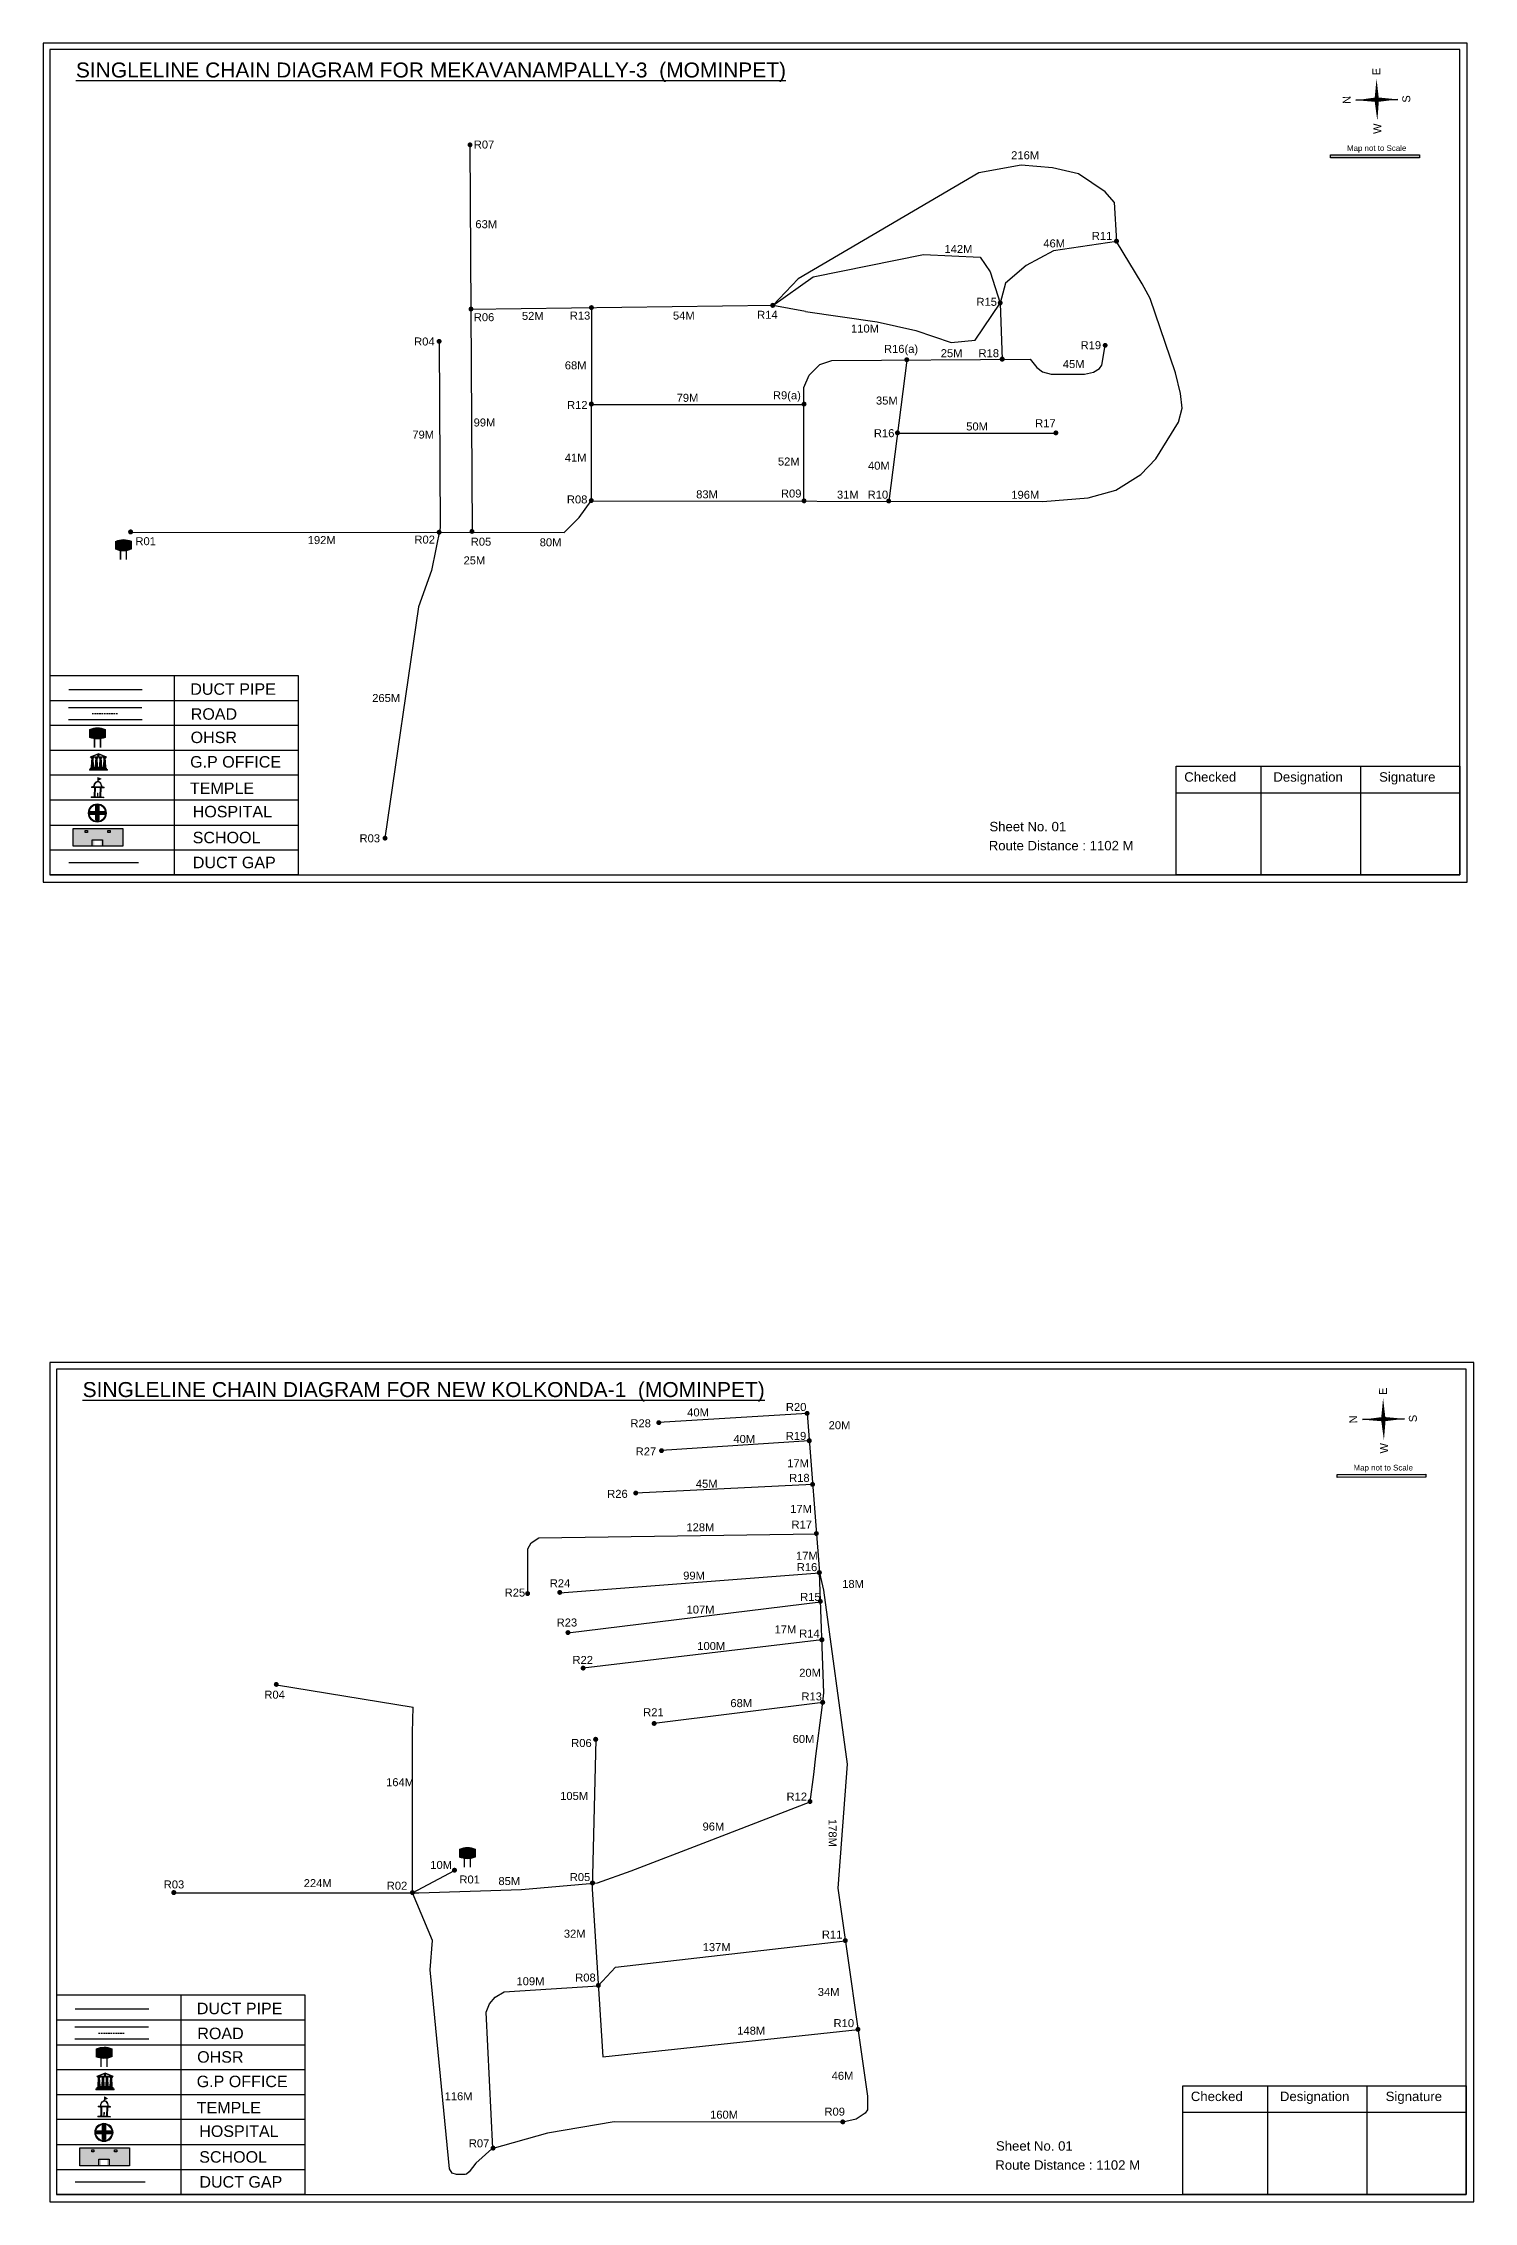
# Model space of a CAD drawing. Header units: inches. Extents: x -512 to 3904, y -21409 to -15407.
# Drawn here: x 632 to 1527, y -18580 to -17231 of the extents above; entities that cross this region are included whole.
import ezdxf

# ---------------------------------------------------------------- set-up
doc = ezdxf.new("R2010")
doc.units = ezdxf.units.IN
doc.header["$MEASUREMENT"] = 0
doc.linetypes.add('DASHEDX2', pattern=[1.5, 1, -0.5])
for name, color, linetype in [('LANDMARK', 7, 'Continuous'), ('OHT', 7, 'Continuous'), ('pipe', 5, 'Continuous')]:
    doc.layers.add(name, color=color, linetype=linetype)
doc.styles.get("Standard").update_dxf_attribs({"font": 'arial.ttf'})

# ---------------------------------------------------------------- blocks, each defined once
blk = doc.blocks.new('OHT')
at = {"linetype": 'Continuous', "lineweight": 0, "true_color": 0x0ffffc}
blk.add_hatch(color=4, dxfattribs=at).paths.add_polyline_path([(0.01, 1), (0, 1, 0.101323), (-0.4, 0.92), (-0.4, 0.52, 0.194075), (0.4, 0.52), (0.4, 0.92, 0.097877)])
at = {"color": 4, "linetype": 'Continuous', "lineweight": 0, "true_color": 0x0ffffc, "flags": 128}
for points in [[(-0.4, 0.52), (-0.4, 0.92)], [(0.4, 0.52), (0.4, 0.92)]]:
    blk.add_lwpolyline(points, dxfattribs=at)
at = {"color": 4, "linetype": 'Continuous', "lineweight": 0, "true_color": 0x0ffffc, "const_width": 0.075, "flags": 128}
for points in [[(-0.15, 0), (-0.15, 0.48)], [(0.15, 0), (0.15, 0.47)]]:
    blk.add_lwpolyline(points, dxfattribs=at)
at = {"color": 4, "linetype": 'Continuous', "lineweight": 0, "true_color": 0x0ffffc}
for centre, radius, start, end in [((0.01, -0.02), 1.02, 67.3109, 113.4711), ((0, 1.51), 1.07, 247.7682, 291.7007)]:
    blk.add_arc(centre, radius, start, end, dxfattribs=at)
blk = doc.blocks.new('Government_Office')
at = {"linetype": 'Continuous', "lineweight": 0, "true_color": 0xff0000}
for points in [[(-0.5, 0.05), (0.5, 0.05), (0.5, 0), (-0.5, 0)], [(-0.45, 0.08), (-0.45, 0.12), (0.45, 0.12), (0.45, 0.08)], [(-0.4, 0.14), (-0.4, 0.18), (0.4, 0.18), (0.4, 0.14)]]:
    blk.add_hatch(color=1, dxfattribs=at).paths.add_polyline_path(points)
h = blk.add_hatch(color=1, dxfattribs=at)
h.paths.add_polyline_path([(0.44, 0.72), (0.45, 0.75), (0, 0.93), (-0.45, 0.75), (-0.44, 0.72)])
h.paths.add_polyline_path([(0.36, 0.75), (-0.36, 0.75), (0, 0.9)], flags=16)
h.paths.add_polyline_path([(0, 0.78, -1), (0, 0.87, -1)], flags=0)
h = blk.add_hatch(color=1, dxfattribs=at)
edge = h.paths.add_edge_path()
edge.add_line((-0.27, 0.2), (-0.3, 0.68))
edge.add_line((-0.3, 0.68), (-0.29, 0.68))
edge.add_arc((-0.28, 0.69), 0.0176, 225.304, 441.5659)
edge.add_line((-0.28, 0.7), (-0.39, 0.7))
edge.add_arc((-0.39, 0.69), 0.0176, 98.4341, 314.696)
edge.add_line((-0.38, 0.68), (-0.37, 0.68))
edge.add_line((-0.37, 0.68), (-0.4, 0.2))
edge.add_line((-0.4, 0.2), (-0.27, 0.2))
h = blk.add_hatch(color=1, dxfattribs=at)
edge = h.paths.add_edge_path()
edge.add_line((-0.05, 0.2), (-0.07, 0.68))
edge.add_line((-0.07, 0.68), (-0.07, 0.68))
edge.add_arc((-0.05, 0.69), 0.0176, 225.304, 441.5659)
edge.add_line((-0.05, 0.7), (-0.17, 0.7))
edge.add_arc((-0.17, 0.69), 0.0176, 98.4341, 314.696)
edge.add_line((-0.16, 0.68), (-0.15, 0.68))
edge.add_line((-0.15, 0.68), (-0.18, 0.2))
edge.add_line((-0.18, 0.2), (-0.05, 0.2))
h = blk.add_hatch(color=1, dxfattribs=at)
edge = h.paths.add_edge_path()
edge.add_arc((0, 0.83), 0.0467, 90, 270)
edge.add_arc((0, 0.83), 0.0467, 270, 450)
h = blk.add_hatch(color=1, dxfattribs=at)
edge = h.paths.add_edge_path()
edge.add_line((0.18, 0.2), (0.15, 0.68))
edge.add_line((0.15, 0.68), (0.16, 0.68))
edge.add_arc((0.17, 0.69), 0.0176, 225.304, 441.5659)
edge.add_line((0.17, 0.7), (0.05, 0.7))
edge.add_arc((0.05, 0.69), 0.0176, 98.4341, 314.696)
edge.add_line((0.07, 0.68), (0.07, 0.68))
edge.add_line((0.07, 0.68), (0.05, 0.2))
edge.add_line((0.05, 0.2), (0.18, 0.2))
h = blk.add_hatch(color=1, dxfattribs=at)
edge = h.paths.add_edge_path()
edge.add_line((0.4, 0.2), (0.37, 0.68))
edge.add_line((0.37, 0.68), (0.38, 0.68))
edge.add_arc((0.39, 0.69), 0.0176, 225.304, 441.5659)
edge.add_line((0.4, 0.7), (0.28, 0.7))
edge.add_arc((0.28, 0.69), 0.0176, 98.4341, 314.696)
edge.add_line((0.29, 0.68), (0.3, 0.68))
edge.add_line((0.3, 0.68), (0.27, 0.2))
edge.add_line((0.27, 0.2), (0.4, 0.2))
at = {"color": 1, "linetype": 'Continuous', "lineweight": 0, "true_color": 0xff0000, "flags": 128}
for points in [[(-0.5, 0.05), (0.5, 0.05), (0.5, 0), (-0.5, 0)], [(-0.45, 0.75), (-0.44, 0.72), (0.44, 0.72), (0.45, 0.75), (0, 0.93)], [(-0.45, 0.08), (-0.45, 0.12), (0.45, 0.12), (0.45, 0.08)], [(-0.4, 0.14), (-0.4, 0.18), (0.4, 0.18), (0.4, 0.14)], [(-0.36, 0.75), (0.36, 0.75), (0, 0.9)]]:
    blk.add_lwpolyline(points, close=True, dxfattribs=at)
for points in [[(-0.27, 0.2), (-0.3, 0.68), (-0.29, 0.68, 1.379694), (-0.28, 0.7), (-0.39, 0.7, 1.379694), (-0.38, 0.68), (-0.37, 0.68), (-0.4, 0.2)], [(-0.05, 0.2), (-0.07, 0.68), (-0.07, 0.68, 1.379694), (-0.05, 0.7), (-0.17, 0.7, 1.379694), (-0.16, 0.68), (-0.15, 0.68), (-0.18, 0.2)], [(0, 0.87, 1), (0, 0.78, 1)], [(0.18, 0.2), (0.15, 0.68), (0.16, 0.68, 1.379694), (0.17, 0.7), (0.05, 0.7, 1.379694), (0.07, 0.68), (0.07, 0.68), (0.05, 0.2)], [(0.4, 0.2), (0.37, 0.68), (0.38, 0.68, 1.379694), (0.4, 0.7), (0.28, 0.7, 1.379694), (0.29, 0.68), (0.3, 0.68), (0.27, 0.2)]]:
    blk.add_lwpolyline(points, format="xyb", close=True, dxfattribs=at)
blk = doc.blocks.new('Temple')
at = {"linetype": 'Continuous', "lineweight": 0, "true_color": 0xff0000}
h = blk.add_hatch(color=1, dxfattribs=at)
edge = h.paths.add_edge_path()
edge.add_line((0.17, 0.49), (0.22, 0.49))
edge.add_line((0.22, 0.49), (0.22, 0.5))
edge.add_line((0.22, 0.5), (0.31, 0.5))
edge.add_line((0.31, 0.5), (0.31, 0.53))
edge.add_line((0.31, 0.53), (0.26, 0.53))
edge.add_line((0.26, 0.53), (0.26, 0.54))
edge.add_line((0.26, 0.54), (0.2, 0.54))
edge.add_spline(control_points=[(0.2, 0.54), (0.2, 0.59), (0.19, 0.64), (0.14, 0.74), (0.09, 0.79), (0.03, 0.8), (0.02, 0.81), (0.01, 0.81)], knot_values=[4.712389, 4.712389, 4.712389, 4.712389, 5.278166, 5.278166, 6.117402, 6.117402, 6.223801, 6.223801, 6.223801, 6.223801], degree=3, periodic=0)
edge.add_line((0.01, 0.81), (0.01, 0.79))
edge.add_line((0.01, 0.79), (-0.01, 0.79))
edge.add_line((-0.01, 0.79), (-0.01, 0.81))
edge.add_spline(control_points=[(-0.01, 0.81), (-0.05, 0.8), (-0.1, 0.78), (-0.17, 0.7), (-0.2, 0.63), (-0.2, 0.55), (-0.2, 0.55), (-0.2, 0.54)], knot_values=[6.343965, 6.343965, 6.343965, 6.343965, 6.956638, 6.956638, 7.795874, 7.795874, 7.853982, 7.853982, 7.853982, 7.853982], degree=3, periodic=0)
edge.add_line((-0.2, 0.54), (-0.26, 0.54))
edge.add_line((-0.26, 0.54), (-0.26, 0.53))
edge.add_line((-0.26, 0.53), (-0.31, 0.53))
edge.add_line((-0.31, 0.53), (-0.31, 0.5))
edge.add_line((-0.31, 0.5), (-0.22, 0.5))
edge.add_line((-0.22, 0.5), (-0.22, 0.49))
edge.add_line((-0.22, 0.49), (-0.17, 0.49))
edge.add_line((-0.17, 0.49), (-0.17, 0.07))
edge.add_arc((-0.2, 0.07), 0.03, -90, 0, ccw=False)
edge.add_line((-0.2, 0.04), (-0.26, 0.04))
edge.add_line((-0.26, 0.04), (-0.26, 0.03))
edge.add_line((-0.26, 0.03), (-0.31, 0.03))
edge.add_line((-0.31, 0.03), (-0.31, 0))
edge.add_line((-0.31, 0), (0.31, 0))
edge.add_line((0.31, 0), (0.31, 0.03))
edge.add_line((0.31, 0.03), (0.26, 0.03))
edge.add_line((0.26, 0.03), (0.26, 0.04))
edge.add_line((0.26, 0.04), (0.2, 0.04))
edge.add_arc((0.2, 0.07), 0.03, 180, 270, ccw=False)
edge.add_line((0.17, 0.07), (0.17, 0.49))
h.paths.add_polyline_path([(0.12, 0.07, -0.414214), (0.1, 0.04), (0.05, 0.04), (0.05, 0.03), (-0.05, 0.03), (-0.05, 0.04), (-0.1, 0.04, -0.414214), (-0.12, 0.07), (-0.12, 0.5), (0.12, 0.5)], flags=16)
edge = h.paths.add_edge_path(flags=16)
edge.add_ellipse((0, 0.54), major_axis=(0, 0.242), ratio=0.722808, start_angle=270, end_angle=450, ccw=False)
edge.add_line((0.17, 0.54), (-0.17, 0.54))
h.paths.add_polyline_path([(0.01, 0.23), (0.01, 0.07), (-0.01, 0.07), (-0.01, 0.23)], flags=0)
at = {"linetype": 'Continuous', "lineweight": 0, "true_color": 0xe66000}
blk.add_hatch(color=32, dxfattribs=at).paths.add_polyline_path([(-0.01, 1), (0.15, 0.93), (0, 0.85)])
at = {"linetype": 'Continuous', "lineweight": 0, "true_color": 0xff0000}
h = blk.add_hatch(color=1, dxfattribs=at)
edge = h.paths.add_edge_path()
edge.add_line((0.01, 0.86), (0, 0.85))
edge.add_line((0, 0.85), (0, 0.93))
edge.add_line((0, 0.93), (-0.01, 0.93))
edge.add_line((-0.01, 0.93), (-0.01, 0.81))
edge.add_spline(control_points=[(-0.01, 0.81), (0, 0.81), (0, 0.81), (0.01, 0.81)], knot_values=[6.223801, 6.223801, 6.223801, 6.223801, 6.343965, 6.343965, 6.343965, 6.343965], degree=3, periodic=0)
edge.add_line((0.01, 0.81), (0.01, 0.86))
h = blk.add_hatch(color=1, dxfattribs=at)
edge = h.paths.add_edge_path()
edge.add_line((0.01, 0.79), (0.01, 0.81))
edge.add_spline(control_points=[(0.01, 0.81), (0, 0.81), (0, 0.81), (-0.01, 0.81)], knot_values=[6.223801, 6.223801, 6.223801, 6.223801, 6.343965, 6.343965, 6.343965, 6.343965], degree=3, periodic=0)
edge.add_line((-0.01, 0.81), (-0.01, 0.79))
edge.add_line((-0.01, 0.79), (0.01, 0.79))
at = {"color": 1, "linetype": 'Continuous', "lineweight": 0, "true_color": 0xff0000, "flags": 128}
blk.add_lwpolyline([(0.2, 0.54), (0.26, 0.54), (0.26, 0.53), (0.31, 0.53), (0.31, 0.5), (0.22, 0.5), (0.22, 0.49), (0.17, 0.49), (0.17, 0.07, 0.414214), (0.2, 0.04), (0.26, 0.04), (0.26, 0.03), (0.31, 0.03), (0.31, 0), (-0.31, 0), (-0.31, 0.03), (-0.26, 0.03), (-0.26, 0.04), (-0.2, 0.04, 0.414214), (-0.17, 0.07), (-0.17, 0.49), (-0.22, 0.49), (-0.22, 0.5), (-0.31, 0.5), (-0.31, 0.53), (-0.26, 0.53), (-0.26, 0.54), (-0.2, 0.54)], format="xyb", dxfattribs=at)
blk.add_lwpolyline([(-0.17, 0.54), (0.17, 0.54)], dxfattribs=at)
blk.add_lwpolyline([(0.12, 0.5), (0.12, 0.07, -0.414214), (0.1, 0.04), (0.05, 0.04), (0.05, 0.03), (-0.05, 0.03), (-0.05, 0.04), (-0.1, 0.04, -0.414214), (-0.12, 0.07), (-0.12, 0.5)], format="xyb", close=True, dxfattribs=at)
at = {"color": 32, "linetype": 'Continuous', "lineweight": 0, "true_color": 0xe66000, "flags": 128}
blk.add_lwpolyline([(-0.01, 1), (0.15, 0.93), (0, 0.85), (-0.01, 1)], dxfattribs=at)
at = {"color": 1, "linetype": 'Continuous', "lineweight": 0, "true_color": 0xff0000, "flags": 128}
for points in [[(0.01, 0.93), (-0.01, 0.93), (-0.01, 0.79), (0.01, 0.79)], [(0.01, 0.23), (-0.01, 0.23), (-0.01, 0.07), (0.01, 0.07)]]:
    blk.add_lwpolyline(points, close=True, dxfattribs=at)
at = {"color": 1, "linetype": 'Continuous', "lineweight": 0, "true_color": 0xff0000}
blk.add_ellipse((0, 0.54), major_axis=(0, 0.242), ratio=0.722808, start_param=4.712389, end_param=7.853982, dxfattribs=at)
blk.add_open_spline([(0.2, 0.54), (0.2, 0.59), (0.19, 0.64), (0.14, 0.74), (0.09, 0.79), (-0.02, 0.82), (-0.08, 0.79), (-0.17, 0.7), (-0.2, 0.63), (-0.2, 0.55), (-0.2, 0.55), (-0.2, 0.54)], degree=3, knots=[4.712389, 4.712389, 4.712389, 4.712389, 5.278166, 5.278166, 6.117402, 6.117402, 6.956638, 6.956638, 7.795874, 7.795874, 7.853982, 7.853982, 7.853982, 7.853982], dxfattribs=at)
blk = doc.blocks.new('*U131')
at = {"color": 0, "linetype": 'DASHEDX2', "transparency": 16777216}
blk.add_line((-8.2, 0), (8, 0), dxfattribs=at)
blk = doc.blocks.new('Hospital')
at = {"linetype": 'Continuous', "lineweight": 0, "true_color": 0x000000}
h = blk.add_hatch(color=18, dxfattribs=at)
h.paths.add_polyline_path([(-0.5, 0, 1), (0.5, 0, 1)])
h.paths.add_polyline_path([(0.45, 0, -1), (-0.45, 0, -1)], flags=16)
at = {"linetype": 'Continuous', "true_color": 0xff0000}
blk.add_hatch(color=1, dxfattribs=at).paths.add_polyline_path([(-0.39, 0.08), (-0.08, 0.08), (-0.08, 0.39), (0.08, 0.39), (0.08, 0.08), (0.39, 0.08), (0.39, -0.08), (0.08, -0.08), (0.08, -0.39), (-0.08, -0.39), (-0.08, -0.08), (-0.39, -0.08)])
at = {"color": 1, "linetype": 'Continuous', "true_color": 0xff0000, "flags": 128}
blk.add_lwpolyline([(-0.39, 0.08), (-0.08, 0.08), (-0.08, 0.39), (0.08, 0.39), (0.08, 0.08), (0.39, 0.08), (0.39, -0.08), (0.08, -0.08), (0.08, -0.39), (-0.08, -0.39), (-0.08, -0.08), (-0.39, -0.08)], close=True, dxfattribs=at)
at = {"color": 18, "linetype": 'Continuous', "lineweight": 0, "true_color": 0x000000}
for radius in [0.5, 0.446]:
    blk.add_circle((0, 0), radius, dxfattribs=at)
blk = doc.blocks.new('*U133')
at = {"color": 0, "linetype": 'DASHEDX2', "transparency": 16777216}
blk.add_line((-8.2, 0), (8, 0), dxfattribs=at)

msp = doc.modelspace()

# ---------------------------------------------------------------- hatches: boundary and pattern name
at = {"ltscale": 0.5}
h = msp.add_hatch(color=5, dxfattribs=at)
h.dxf.hatch_style = 1
h.paths.add_polyline_path([(900.6, -17294.2, 1), (897.5, -17294.2, 1)])
at = {"true_color": 0x0093dd}
h = msp.add_hatch(color=142, dxfattribs=at)
h.dxf.hatch_style = 1
h.paths.add_polyline_path([(1437, -17300.5), (1437, -17302.4), (1492.5, -17302.3), (1492.5, -17300.4)])
at = {"ltscale": 0.5}
h = msp.add_hatch(color=5, dxfattribs=at)
h.dxf.hatch_style = 1
h.paths.add_polyline_path([(1304.7, -17354.4, 1), (1301.6, -17354.4, 1)])
h = msp.add_hatch(color=5, dxfattribs=at)
h.dxf.hatch_style = 1
h.paths.add_polyline_path([(901.2, -17396.8, 1), (898.1, -17396.8, 1)])
h = msp.add_hatch(color=5, dxfattribs=at)
h.dxf.hatch_style = 1
h.paths.add_polyline_path([(976.5, -17395.9, 1), (973.4, -17395.9, 1)])
h = msp.add_hatch(color=5, dxfattribs=at)
h.dxf.hatch_style = 1
h.paths.add_polyline_path([(1089.9, -17394.5, 1), (1086.7, -17394.5, 1)])
h = msp.add_hatch(color=5, dxfattribs=at)
h.dxf.hatch_style = 1
h.paths.add_polyline_path([(1232, -17393, 1), (1228.9, -17393, 1)])
h = msp.add_hatch(color=5, dxfattribs=at)
h.dxf.hatch_style = 1
h.paths.add_polyline_path([(881.3, -17417, 1), (878.2, -17417, 1)])
h = msp.add_hatch(color=5, dxfattribs=at)
h.dxf.hatch_style = 1
h.paths.add_polyline_path([(1173.6, -17428.5, 1), (1170.5, -17428.5, 1)])
h = msp.add_hatch(color=5, dxfattribs=at)
h.dxf.hatch_style = 1
h.paths.add_polyline_path([(1233.3, -17428.1, 1), (1230.1, -17428.1, 1)])
h = msp.add_hatch(color=5, dxfattribs=at)
h.dxf.hatch_style = 1
h.paths.add_polyline_path([(1297.6, -17419.5, 1), (1294.5, -17419.5, 1)])
h = msp.add_hatch(color=5, dxfattribs=at)
h.dxf.hatch_style = 1
h.paths.add_polyline_path([(976.5, -17456.2, 1), (973.3, -17456.2, 1)])
h = msp.add_hatch(color=5, dxfattribs=at)
h.dxf.hatch_style = 1
h.paths.add_polyline_path([(1109.4, -17456.2, 1), (1106.3, -17456.2, 1)])
h = msp.add_hatch(color=5, dxfattribs=at)
h.dxf.hatch_style = 1
h.paths.add_polyline_path([(1167.8, -17474.2, 1), (1164.7, -17474.2, 1)])
h = msp.add_hatch(color=5, dxfattribs=at)
h.dxf.hatch_style = 1
h.paths.add_polyline_path([(1266.8, -17474.2, 1), (1263.7, -17474.2, 1)])
h = msp.add_hatch(color=5, dxfattribs=at)
h.dxf.hatch_style = 1
h.paths.add_polyline_path([(976.4, -17516.5, 1), (973.3, -17516.5, 1)])
h = msp.add_hatch(color=5, dxfattribs=at)
h.dxf.hatch_style = 1
h.paths.add_polyline_path([(1109.4, -17516.7, 1), (1106.3, -17516.7, 1)])
h = msp.add_hatch(color=5, dxfattribs=at)
h.dxf.hatch_style = 1
h.paths.add_polyline_path([(1162.3, -17516.8, 1), (1159.2, -17516.8, 1)])
h = msp.add_hatch(color=5, dxfattribs=at)
h.dxf.hatch_style = 1
h.paths.add_polyline_path([(688.5, -17536.1, 1), (685.3, -17536.1, 1)])
h = msp.add_hatch(color=5, dxfattribs=at)
h.dxf.hatch_style = 1
h.paths.add_polyline_path([(881.3, -17536.3, 1), (878.2, -17536.3, 1)])
h = msp.add_hatch(color=5, dxfattribs=at)
h.dxf.hatch_style = 1
h.paths.add_polyline_path([(901.8, -17535.8, 1), (898.7, -17535.8, 1)])
at = {"true_color": 0xc8c92d}
h = msp.add_hatch(color=52, dxfattribs=at)
h.dxf.hatch_style = 1
h.paths.add_polyline_path([(657.2, -17721.5), (651, -17721.5), (651, -17732.6), (657.2, -17732.6)])
h.paths.add_polyline_path([(682, -17721.5), (675.9, -17721.5), (675.9, -17732.6), (682, -17732.6)])
at = {"true_color": 0x293189}
h = msp.add_hatch(color=177, dxfattribs=at)
h.dxf.hatch_style = 1
h.paths.add_polyline_path([(675.9, -17721.5), (657.2, -17721.5), (657.2, -17732.6), (664.2, -17732.6), (664.2, -17728.9), (668.1, -17728.9), (668.1, -17732.6), (675.9, -17732.6)])
h.paths.add_polyline_path([(659.9, -17723.9), (658.5, -17723.9), (658.5, -17722.7), (659.9, -17722.7)], flags=16)
h.paths.add_polyline_path([(672.7, -17723.9), (672.7, -17722.7), (674.1, -17722.7), (674.1, -17723.9)], flags=16)
at = {"ltscale": 0.5}
h = msp.add_hatch(color=5, dxfattribs=at)
h.dxf.hatch_style = 1
h.paths.add_polyline_path([(847.5, -17727.5, 1), (844.4, -17727.5, 1)])
h = msp.add_hatch(color=5, dxfattribs=at)
h.dxf.hatch_style = 1
h.paths.add_polyline_path([(1018.6, -18092.8, 1), (1015.5, -18092.8, 1)])
h = msp.add_hatch(color=5, dxfattribs=at)
h.dxf.hatch_style = 1
h.paths.add_polyline_path([(1111.3, -18087, 1), (1108.2, -18087, 1)])
h = msp.add_hatch(color=5, dxfattribs=at)
h.dxf.hatch_style = 1
h.paths.add_polyline_path([(1112.7, -18104.1, 1), (1109.5, -18104.1, 1)])
h = msp.add_hatch(color=5, dxfattribs=at)
h.dxf.hatch_style = 1
h.paths.add_polyline_path([(1020.3, -18110.3, 1), (1017.2, -18110.3, 1)])
h = msp.add_hatch(color=5, dxfattribs=at)
h.dxf.hatch_style = 1
h.paths.add_polyline_path([(1114.7, -18131.4, 1), (1111.6, -18131.4, 1)])
at = {"true_color": 0x0093dd}
h = msp.add_hatch(color=142, dxfattribs=at)
h.dxf.hatch_style = 1
h.paths.add_polyline_path([(1441.1, -18125.2), (1441.1, -18127), (1496.6, -18126.9), (1496.6, -18125)])
at = {"ltscale": 0.5}
h = msp.add_hatch(color=5, dxfattribs=at)
h.dxf.hatch_style = 1
h.paths.add_polyline_path([(1004.2, -18136.8, 1), (1001.1, -18136.8, 1)])
h = msp.add_hatch(color=5, dxfattribs=at)
h.dxf.hatch_style = 1
h.paths.add_polyline_path([(1117.1, -18162.1, 1), (1114, -18162.1, 1)])
h = msp.add_hatch(color=5, dxfattribs=at)
h.dxf.hatch_style = 1
h.paths.add_polyline_path([(1119, -18186.5, 1), (1115.8, -18186.5, 1)])
h = msp.add_hatch(color=5, dxfattribs=at)
h.dxf.hatch_style = 1
h.paths.add_polyline_path([(936.6, -18199.6, 1), (933.5, -18199.6, 1)])
h = msp.add_hatch(color=5, dxfattribs=at)
h.dxf.hatch_style = 1
h.paths.add_polyline_path([(956.7, -18198.9, 1), (953.6, -18198.9, 1)])
h = msp.add_hatch(color=5, dxfattribs=at)
h.dxf.hatch_style = 1
h.paths.add_polyline_path([(1119.6, -18204.5, 1), (1116.5, -18204.5, 1)])
h = msp.add_hatch(color=5, dxfattribs=at)
h.dxf.hatch_style = 1
h.paths.add_polyline_path([(961.8, -18224, 1), (958.7, -18224, 1)])
h = msp.add_hatch(color=5, dxfattribs=at)
h.dxf.hatch_style = 1
h.paths.add_polyline_path([(1120.6, -18228.5, 1), (1117.4, -18228.5, 1)])
h = msp.add_hatch(color=5, dxfattribs=at)
h.dxf.hatch_style = 1
h.paths.add_polyline_path([(971.3, -18246.2, 1), (968.2, -18246.2, 1)])
h = msp.add_hatch(color=5, dxfattribs=at)
h.dxf.hatch_style = 1
h.paths.add_polyline_path([(779.5, -18256.4, 1), (776.4, -18256.4, 1)])
h = msp.add_hatch(color=5, dxfattribs=at)
h.dxf.hatch_style = 1
h.paths.add_polyline_path([(1121.1, -18267.6, 1), (1117.9, -18267.6, 1)])
h = msp.add_hatch(color=5, dxfattribs=at)
h.dxf.hatch_style = 1
h.paths.add_polyline_path([(1015.7, -18280.8, 1), (1012.6, -18280.8, 1)])
h = msp.add_hatch(color=5, dxfattribs=at)
h.dxf.hatch_style = 1
h.paths.add_polyline_path([(979.2, -18290.7, 1), (976, -18290.7, 1)])
h = msp.add_hatch(color=5, dxfattribs=at)
h.dxf.hatch_style = 1
h.paths.add_polyline_path([(1113.1, -18329.6, 1), (1110, -18329.6, 1)])
h = msp.add_hatch(color=5, dxfattribs=at)
h.dxf.hatch_style = 1
h.paths.add_polyline_path([(890.9, -18372.5, 1), (887.8, -18372.5, 1)])
h = msp.add_hatch(color=5, dxfattribs=at)
h.dxf.hatch_style = 1
h.paths.add_polyline_path([(715.5, -18386.5, 1), (712.3, -18386.5, 1)])
h = msp.add_hatch(color=5, dxfattribs=at)
h.dxf.hatch_style = 1
h.paths.add_polyline_path([(864.6, -18386.5, 1), (861.5, -18386.5, 1)])
h = msp.add_hatch(color=5, dxfattribs=at)
h.dxf.hatch_style = 1
h.paths.add_polyline_path([(977.2, -18380.5, 1), (974, -18380.5, 1)])
h = msp.add_hatch(color=5, dxfattribs=at)
h.dxf.hatch_style = 1
h.paths.add_polyline_path([(1135.2, -18416.5, 1), (1132.1, -18416.5, 1)])
h = msp.add_hatch(color=5, dxfattribs=at)
h.dxf.hatch_style = 1
h.paths.add_polyline_path([(980.8, -18444.5, 1), (977.7, -18444.5, 1)])
h = msp.add_hatch(color=5, dxfattribs=at)
h.dxf.hatch_style = 1
h.paths.add_polyline_path([(1143.1, -18472, 1), (1140, -18472, 1)])
h = msp.add_hatch(color=5, dxfattribs=at)
h.dxf.hatch_style = 1
h.paths.add_polyline_path([(1133.6, -18529.8, 1), (1130.5, -18529.8, 1)])
at = {"true_color": 0xc8c92d}
h = msp.add_hatch(color=52, dxfattribs=at)
h.dxf.hatch_style = 1
h.paths.add_polyline_path([(661.3, -18546.1), (655.2, -18546.1), (655.2, -18557.2), (661.3, -18557.2)])
h.paths.add_polyline_path([(686.2, -18546.1), (680, -18546.1), (680, -18557.2), (686.2, -18557.2)])
at = {"true_color": 0x293189}
h = msp.add_hatch(color=177, dxfattribs=at)
h.dxf.hatch_style = 1
h.paths.add_polyline_path([(680, -18546.1), (661.3, -18546.1), (661.3, -18557.2), (668.3, -18557.2), (668.3, -18553.5), (672.2, -18553.5), (672.2, -18557.2), (680, -18557.2)])
h.paths.add_polyline_path([(664, -18548.6), (662.6, -18548.6), (662.6, -18547.3), (664, -18547.3)], flags=16)
h.paths.add_polyline_path([(676.9, -18548.6), (676.9, -18547.3), (678.2, -18547.3), (678.2, -18548.6)], flags=16)
at = {"ltscale": 0.5}
h = msp.add_hatch(color=5, dxfattribs=at)
h.dxf.hatch_style = 1
h.paths.add_polyline_path([(915, -18546.2, 1), (911.9, -18546.2, 1)])

# ---------------------------------------------------------------- linework, layer by layer
for p, q in [((1479.1, -17265.8), (1452.8, -17266.3)), ((1452.8, -17266.3), (1479.1, -17265.8)), ((1479.1, -17265.8), (1452.8, -17266.3)), ((1466, -17266.1), (1479.1, -17265.8)), ((636.4, -17626), (636.4, -17749.2)), ((714.1, -17626), (714.1, -17750.5)), ((791.9, -17641.6), (636.4, -17641.6)), ((648, -17645.9), (693.9, -17645.9)), ((791.9, -17657.1), (636.4, -17657.1)), ((648, -17653.4), (694.1, -17653.4)), ((791.9, -17672.7), (636.4, -17672.7)), ((791.9, -17688.2), (636.4, -17688.2)), ((791.9, -17703.8), (636.4, -17703.8)), ((636.4, -17719.3), (791.9, -17719.3)), ((636.4, -17734.9), (791.9, -17734.9)), ((636.4, -17749.2), (636.4, -17750.5)), ((636.4, -17749.5), (636.4, -17750.4)), ((791.9, -17750.5), (636.4, -17750.5)), ((1483.2, -18090.4), (1456.9, -18090.9)), ((1456.9, -18090.9), (1483.2, -18090.4)), ((1483.2, -18090.4), (1456.9, -18090.9)), ((1470.1, -18090.7), (1483.2, -18090.4)), ((640.5, -18450.6), (640.5, -18573.9)), ((718.2, -18450.6), (718.2, -18575.1)), ((796, -18466.2), (640.5, -18466.2)), ((796, -18481.8), (640.5, -18481.8)), ((652.1, -18470.5), (698, -18470.5)), ((652.1, -18478), (698.3, -18478)), ((796, -18497.3), (640.5, -18497.3)), ((796, -18512.9), (640.5, -18512.9)), ((796, -18528.4), (640.5, -18528.4)), ((640.5, -18544), (796, -18544)), ((640.5, -18559.5), (796, -18559.5)), ((640.5, -18573.9), (640.5, -18575.1)), ((640.5, -18574.1), (640.5, -18575.1)), ((796, -18575.1), (640.5, -18575.1))]:
    msp.add_line(p, q)
at = {"color": 1}
for p, q in [((1452.8, -17266.3), (1465.9, -17266.1)), ((1456.9, -18090.9), (1470.1, -18090.7))]:
    msp.add_line(p, q, dxfattribs=at)
at = {"color": 242, "true_color": 0xcd2027}
for p, q in [((1393.4, -17682.6), (1393.4, -17750.5)), ((1455.6, -17682.6), (1455.6, -17750.5)), ((1340.5, -17699.1), (1517.7, -17699.1)), ((1397.5, -18507.2), (1397.5, -18575.1)), ((1459.7, -18507.2), (1459.7, -18575.1)), ((1344.6, -18523.7), (1521.8, -18523.7))]:
    msp.add_line(p, q, dxfattribs=at)
for points in [[(632.2, -17230.7), (632.2, -17755.1), (1522.4, -17755.1), (1522.4, -17230.7)], [(636.4, -17234.7), (636.4, -17750.4), (1517.7, -17750.4), (1517.7, -17234.7)], [(682.1, -17721.5), (682.1, -17732.6), (651, -17732.6), (651, -17721.5)], [(659.9, -17722.7), (659.9, -17723.9), (658.5, -17723.9), (658.5, -17722.7)], [(672.7, -17723.9), (672.7, -17722.7), (674.1, -17722.7), (674.1, -17723.9)], [(636.4, -18055.3), (636.4, -18579.8), (1526.5, -18579.8), (1526.5, -18055.3)], [(640.5, -18059.3), (640.5, -18575.1), (1521.8, -18575.1), (1521.8, -18059.3)], [(686.2, -18546.1), (686.2, -18557.2), (655.2, -18557.2), (655.2, -18546.1)], [(664, -18547.3), (664, -18548.6), (662.6, -18548.6), (662.6, -18547.3)], [(676.9, -18548.6), (676.9, -18547.3), (678.2, -18547.3), (678.2, -18548.6)]]:
    msp.add_lwpolyline(points, close=True)
at = {"color": 142, "true_color": 0x0093dd}
for points in [[(1492.5, -17302.3), (1437, -17302.4), (1437, -17300.5), (1492.5, -17300.4), (1492.5, -17302.3)], [(1496.6, -18126.9), (1441.1, -18127), (1441.1, -18125.2), (1496.6, -18125), (1496.6, -18126.9)]]:
    msp.add_lwpolyline(points, dxfattribs=at)
for points in [[(791.9, -17750.5), (791.9, -17626), (636.4, -17626)], [(662.9, -17732.6), (662.9, -17728.5), (669.4, -17728.5), (669.4, -17732.6)], [(796, -18575.1), (796, -18450.6), (640.5, -18450.6)], [(667, -18557.2), (667, -18553.1), (673.5, -18553.1), (673.5, -18557.2)]]:
    msp.add_lwpolyline(points)
at = {"color": 242, "true_color": 0xcd2027}
for points in [[(1517.7, -17750.5), (1340.5, -17750.5), (1340.5, -17682.6), (1517.7, -17682.6)], [(1521.8, -18575.1), (1344.6, -18575.1), (1344.6, -18507.2), (1521.8, -18507.2)]]:
    msp.add_lwpolyline(points, close=True, dxfattribs=at)
for points in [[(1467.2, -17266), (1464.4, -17266.1), (1465.7, -17252.9)], [(1467.2, -17266), (1464.4, -17266.1), (1465.7, -17252.9)], [(1467.2, -17266), (1464.4, -17266.1), (1466.2, -17279.2)], [(1467.2, -17266), (1464.4, -17266.1), (1466.2, -17279.2)], [(1466, -17267.4), (1465.9, -17264.5), (1479.1, -17265.8)], [(1466, -17267.4), (1465.9, -17264.5), (1479.1, -17265.8)], [(1471.3, -18090.6), (1468.5, -18090.7), (1469.8, -18077.5)], [(1471.3, -18090.6), (1468.5, -18090.7), (1469.8, -18077.5)], [(1471.4, -18090.6), (1468.5, -18090.7), (1470.3, -18103.8)], [(1471.4, -18090.6), (1468.5, -18090.7), (1470.3, -18103.8)], [(1470.1, -18092), (1470, -18089.2), (1483.2, -18090.4)], [(1470.1, -18092), (1470, -18089.2), (1483.2, -18090.4)]]:
    msp.add_solid(points)
at = {"color": 1}
for points in [[(1466, -17267.4), (1465.9, -17264.5), (1452.8, -17266.3)], [(1466, -17267.4), (1465.9, -17264.5), (1452.8, -17266.3)], [(1470.1, -18092), (1470, -18089.2), (1456.9, -18090.9)], [(1470.1, -18092), (1470, -18089.2), (1456.9, -18090.9)]]:
    msp.add_solid(points, dxfattribs=at)
at = {"layer": 'OHT', "color": 5}
for p, q in [((648.2, -17634.5), (694.1, -17634.5)), ((652.3, -18459.1), (698.2, -18459.1))]:
    msp.add_line(p, q, dxfattribs=at)
at = {"layer": 'OHT', "color": 1}
for p, q in [((648.2, -17742.7), (691.8, -17742.7)), ((652.3, -18567.3), (695.9, -18567.3))]:
    msp.add_line(p, q, dxfattribs=at)
at = {"layer": 'pipe'}
for points in [[(899, -17294.4), (900.4, -17535.4), (900.2, -17536.5)], [(1301.7, -17330.1), (1296.1, -17323.6), (1279.4, -17312.3), (1263.2, -17308.6), (1243.6, -17306.9), (1217.1, -17311.6), (1104.1, -17377.9), (1088.3, -17394.6)], [(1301.7, -17330.1), (1303.2, -17354.5), (1263.8, -17360.5), (1246.7, -17369.5), (1233.8, -17380.7), (1230.4, -17393.1), (1231.7, -17428.3)], [(974.8, -17516.6), (1257, -17517.1), (1285.4, -17514.8), (1302.8, -17510.1), (1318.3, -17500.2), (1327.7, -17490.5), (1341.9, -17467.5), (1344.1, -17458.8), (1343.1, -17449.5), (1340, -17436.6), (1324.1, -17390.3), (1319.2, -17381), (1303.2, -17354.5)], [(1088.3, -17394.6), (1113.5, -17376.7), (1182.6, -17362.8), (1218, -17364.4), (1224.2, -17373.6), (1230.4, -17393.1)], [(1108.7, -17398.3), (1088.3, -17394.6), (899.6, -17397)], [(975, -17396), (974.8, -17516.6)], [(1108.7, -17398.3), (1153.6, -17404.8), (1177.7, -17410.3), (1199.8, -17417.8), (1214.9, -17416.3), (1230.4, -17393.1)], [(879.7, -17417.2), (880.4, -17533.5), (875, -17560.2), (866.9, -17582.9), (845.9, -17727.6)], [(1107.8, -17516.8), (1107.8, -17445.8), (1111, -17438.2), (1117.7, -17431.4), (1125.3, -17429), (1249.1, -17428.1)], [(1172.1, -17428.7), (1160.8, -17516.9)], [(1249.1, -17428.1), (1253.3, -17433.4), (1256.8, -17436.1), (1262.4, -17437.5), (1283.2, -17437.5), (1288.7, -17436.3), (1292.5, -17433.9), (1294, -17431.8), (1296, -17419.7)], [(974.9, -17456.4), (1107.8, -17456.4)], [(1166.2, -17474.3), (1239.8, -17474.3), (1265.2, -17474.3)], [(686.9, -17536.2), (957.9, -17536.5), (967.2, -17527.2), (974.8, -17516.6)], [(1109.8, -18087.1), (1117.4, -18186.7), (1119.9, -18197.4), (1134.7, -18306.3), (1128.9, -18383.7), (1147.5, -18513.7), (1147.5, -18522.3), (1146.1, -18524.4), (1140.4, -18528.1), (1132, -18530), (989.1, -18529.7)], [(1109.8, -18087.1), (1017, -18092.8)], [(1111.1, -18104.2), (1018.8, -18110.3)], [(1113.2, -18131.5), (1002.7, -18136.8)], [(935.1, -18199.7), (935.1, -18171.6), (937.2, -18167.9), (942.1, -18164.7), (1115.5, -18162.2)], [(955.1, -18199.1), (1117.4, -18186.7)], [(1111.6, -18329.8), (1113.9, -18312.7), (1115.3, -18301.3), (1119.1, -18270.8), (1120.3, -18261.6), (1117.4, -18186.7)], [(960.2, -18224.2), (1118.1, -18204.7)], [(1119, -18228.6), (969.7, -18246.3)], [(778, -18256.6), (863.6, -18270.6)], [(863.1, -18386.7), (863.1, -18286.4), (863.6, -18270.6)], [(1119.5, -18267.7), (1014.1, -18280.9)], [(977.6, -18290.9), (975.5, -18384.3), (982, -18489.2)], [(713.9, -18386.7), (867, -18386.7), (931.3, -18384.5), (978.7, -18380.3), (999.8, -18372.9), (1047.4, -18354.5), (1111.6, -18329.8)], [(863.1, -18386.7), (889.4, -18372.6)], [(989.1, -18529.7), (947.4, -18536.9), (912.6, -18546.6), (902.7, -18555.7), (898.5, -18561), (896.9, -18562.5), (896, -18562.7), (890.6, -18562.7), (887.9, -18561.8), (886.2, -18559.1), (874.1, -18434.8), (875.7, -18416.5), (863.1, -18386.7)], [(979.2, -18444.7), (979.2, -18444.7), (989.9, -18433.1), (1133.6, -18416.6)], [(913.4, -18546.3), (909.1, -18461.3), (911.2, -18456), (914.8, -18451.9), (920.3, -18448.5), (979.2, -18444.7)], [(982, -18489.2), (1141.6, -18472.1)]]:
    msp.add_lwpolyline(points, dxfattribs=at)

# ---------------------------------------------------------------- block references
at = {"linetype": 'DASHEDX2'}
for name, p in [('*U131', (671, -17649.6)), ('*U133', (675.1, -18474.3))]:
    msp.add_blockref(name, p, dxfattribs=at)
at = {"layer": 'LANDMARK'}
for name, p, xscale, yscale, zscale in [('Government_Office', (666.8, -17685.1), 11.32114773247135, 11.32114773247135, 11.32114773247135), ('Hospital', (666.1, -17711.8), 11.41772014427468, 11.41772014427468, 11.41772014427468), ('Government_Office', (670.9, -18509.7), 11.32114773247135, 11.32114773247135, 11.32114773247135), ('Hospital', (670.2, -18536.4), 11.41772014427468, 11.41772014427468, 11.41772014427468)]:
    msp.add_blockref(name, p, dxfattribs=dict(at, xscale=xscale, yscale=yscale, zscale=zscale))
at = {"layer": 'LANDMARK', "xscale": 12.62452535729322, "yscale": 12.62452535729322, "zscale": 12.62452535729322, "rotation": 358.3713438591284}
for p in [(666.2, -17702.2), (670.3, -18526.8)]:
    msp.add_blockref('Temple', p, dxfattribs=at)
at = {"layer": 'OHT', "xscale": 12.45189723782068, "yscale": 12.45189723782068, "zscale": 12.45189723782068}
for p in [(682.4, -17553.4), (666.2, -17671), (897.4, -18370.8), (670.3, -18495.6)]:
    msp.add_blockref('OHT', p, dxfattribs=at)

# ---------------------------------------------------------------- texts
at = {"color": 242, "true_color": 0xcd2027}
for s, p in [('%%USINGLELINE CHAIN DIAGRAM FOR MEKAVANAMPALLY-3  (MOMINPET)', (652.7, -17252.1)), ('%%USINGLELINE CHAIN DIAGRAM FOR NEW KOLKONDA-1  (MOMINPET)', (656.9, -18076.8))]:
    msp.add_text(s, height=9.375, dxfattribs=at).set_placement(p)
for s, height, rotation, p in [('E', 4.95, 91.0063, (1468.1, -17250.7)), ('N', 4.95, 91.0063, (1449.5, -17268.6)), ('S', 4.95, 91.0063, (1486.8, -17267.8)), ('W', 4.95, 91.0063, (1468.7, -17287.3)), ('E', 4.95, 91.0063, (1472.2, -18075.4)), ('N', 4.95, 91.0063, (1453.6, -18093.2)), ('S', 4.95, 91.0063, (1490.9, -18092.5)), ('W', 4.95, 91.0063, (1472.9, -18112)), ('178M', 5, 270, (1123.2, -18340.5))]:
    msp.add_text(s, height=height, rotation=rotation).set_placement(p)
for s, height, p in [('R07', 5, (901.4, -17296.5)), ('Map not to Scale', 3.542, (1447.2, -17298)), ('216M', 5, (1237.3, -17303.2)), ('63M', 5, (902.4, -17346.3)), ('R11', 5, (1287.7, -17353.6)), ('142M', 5, (1195.6, -17361.8)), ('46M', 5, (1257.4, -17358.3)), ('R15', 5, (1215.6, -17394.8)), ('R06', 5, (901.4, -17404.4)), ('52M', 5, (931.5, -17403.6)), ('R13', 5, (961.4, -17403.4)), ('54M', 5, (1025.9, -17403.4)), ('R14', 5, (1078.5, -17402.9)), ('R04', 5, (864.1, -17419.6)), ('110M', 5, (1137.2, -17411.5)), ('R19', 5, (1280.7, -17421.9)), ('68M', 5, (958.3, -17434.5)), ('R16(a)', 5, (1157.8, -17424.2)), ('25M', 5, (1193.3, -17426.9)), ('R18', 5, (1216.9, -17426.9)), ('45M', 5, (1269.6, -17433.7)), ('R12', 5, (959.7, -17459.3)), ('79M', 5, (1028.2, -17454.8)), ('R9(a)', 5, (1088.4, -17453.2)), ('35M', 5, (1152.8, -17456.5)), ('99M', 5, (901.3, -17470.2)), ('50M', 5, (1209.2, -17472.7)), ('R17', 5, (1252.3, -17470.7)), ('79M', 5, (863, -17477.8)), ('R16', 5, (1151.5, -17476.9)), ('41M', 5, (958.3, -17492.2)), ('52M', 5, (1091.5, -17494.6)), ('40M', 5, (1147.8, -17497.2)), ('83M', 5, (1040.4, -17515.1)), ('R09', 5, (1093.4, -17514.6)), ('31M', 5, (1128.4, -17515.3)), ('R10', 5, (1147.6, -17515.3)), ('196M', 5, (1237.4, -17515.4)), ('R08', 5, (959.6, -17518.3)), ('R02', 5, (864.3, -17543.4)), ('R01', 5, (689.9, -17544.4)), ('192M', 5, (797.6, -17543.7)), ('25M', 5, (895, -17556.4)), ('R05', 5, (899.5, -17544.7)), ('80M', 5, (942.6, -17545.1)), ('DUCT PIPE', 7.18, (724.2, -17637.9)), ('ROAD ', 7.18, (724.5, -17653.5)), ('265M', 5, (837.9, -17642.4)), ('OHSR', 7.18, (724.4, -17668.1)), ('G.P OFFICE', 7.18, (724.1, -17683.4)), ('Checked', 5.89, (1345.5, -17692.2)), ('Designation', 5.886, (1401.2, -17692.2)), ('Signature', 5.89, (1467.3, -17692.2)), ('TEMPLE', 7.18, (724, -17699.9)), ('HOSPITAL', 7.18, (725.7, -17714.5)), ('SCHOOL', 7.18, (725.7, -17730.7)), ('R03', 5, (830, -17730.1)), ('Sheet No. 01', 5.886, (1223.7, -17723.2)), ('DUCT GAP', 7.18, (725.8, -17746.3)), ('Route Distance : 1102 M', 5.886, (1223.3, -17735.1)), ('R28', 5, (999.3, -18095.7)), ('40M', 5, (1034.8, -18088.9)), ('R20', 5, (1096.5, -18085.5)), ('40M', 5, (1063.7, -18105.5)), ('R19', 5, (1096.4, -18103.6)), ('20M', 5, (1123.2, -18096.9)), ('R27', 5, (1002.6, -18113.3)), ('17M', 5, (1097.3, -18120.7)), ('45M', 5, (1040.2, -18133.5)), ('R18', 5, (1098.5, -18129.8)), ('Map not to Scale', 3.542, (1451.3, -18122.7)), ('R26', 5, (984.8, -18139.8)), ('17M', 5, (1099.2, -18149.2)), ('128M', 5, (1034.3, -18160.7)), ('R17', 5, (1100, -18159)), ('99M', 5, (1032.3, -18190.9)), ('17M', 5, (1102.8, -18178.5)), ('R16', 5, (1103.3, -18185.6)), ('R25', 5, (920.7, -18201.5)), ('R24', 5, (948.9, -18195.7)), ('R15', 5, (1105.4, -18204.2)), ('18M', 5, (1131.7, -18196.1)), ('107M', 5, (1034.4, -18212.1)), ('R23', 5, (953.2, -18220.2)), ('17M', 5, (1089.4, -18224.5)), ('R14', 5, (1104.8, -18227.1)), ('R22', 5, (963.1, -18243.6)), ('100M', 5, (1041.1, -18234.9)), ('20M', 5, (1104.8, -18251.6)), ('R04', 5, (770.5, -18265.3)), ('68M', 5, (1061.8, -18270.6)), ('R13', 5, (1106.2, -18266.4)), ('R21', 5, (1007.3, -18276.3)), ('R06', 5, (962.3, -18295.5)), ('60M', 5, (1100.7, -18293)), ('164M', 5, (846.6, -18320)), ('105M', 5, (955.4, -18328.6)), ('R12', 5, (1096.9, -18329)), ('96M', 5, (1044.4, -18347.7)), ('10M', 5, (874.2, -18371.7)), ('R05', 5, (961.4, -18379.3)), ('R03', 5, (707.6, -18383.9)), ('224M', 5, (795.1, -18383.1)), ('R02', 5, (847, -18384.7)), ('R01', 5, (892.4, -18380.8)), ('85M', 5, (916.8, -18381.8)), ('32M', 5, (957.7, -18414.7)), ('R11', 5, (1119, -18415.2)), ('137M', 5, (1044.5, -18423.1)), ('109M', 5, (928.1, -18444.4)), ('R08', 5, (964.8, -18442.1)), ('DUCT PIPE', 7.18, (728.3, -18462.5)), ('34M', 5, (1116.4, -18451.1)), ('R10', 5, (1126.3, -18470.6)), ('ROAD ', 7.18, (728.6, -18478.1)), ('148M', 5, (1066.1, -18475.3)), ('OHSR', 7.18, (728.5, -18492.8)), ('G.P OFFICE', 7.18, (728.2, -18508.1)), ('46M', 5, (1125.1, -18503.5)), ('TEMPLE', 7.18, (728.2, -18524.5)), ('116M', 5, (883.2, -18516.3)), ('160M', 5, (1049.1, -18527.8)), ('R09', 5, (1120.6, -18525.9)), ('Checked', 5.89, (1349.6, -18516.8)), ('Designation', 5.886, (1405.3, -18516.8)), ('Signature', 5.89, (1471.4, -18516.8)), ('HOSPITAL', 7.18, (729.8, -18539.2)), ('SCHOOL', 7.18, (729.8, -18555.3)), ('R07', 5, (898.3, -18545.7)), ('Sheet No. 01', 5.886, (1227.8, -18547.8)), ('DUCT GAP', 7.18, (729.9, -18570.9)), ('Route Distance : 1102 M', 5.886, (1227.4, -18559.7))]:
    msp.add_text(s, height=height).set_placement(p)

doc.saveas('drawing.dxf')
